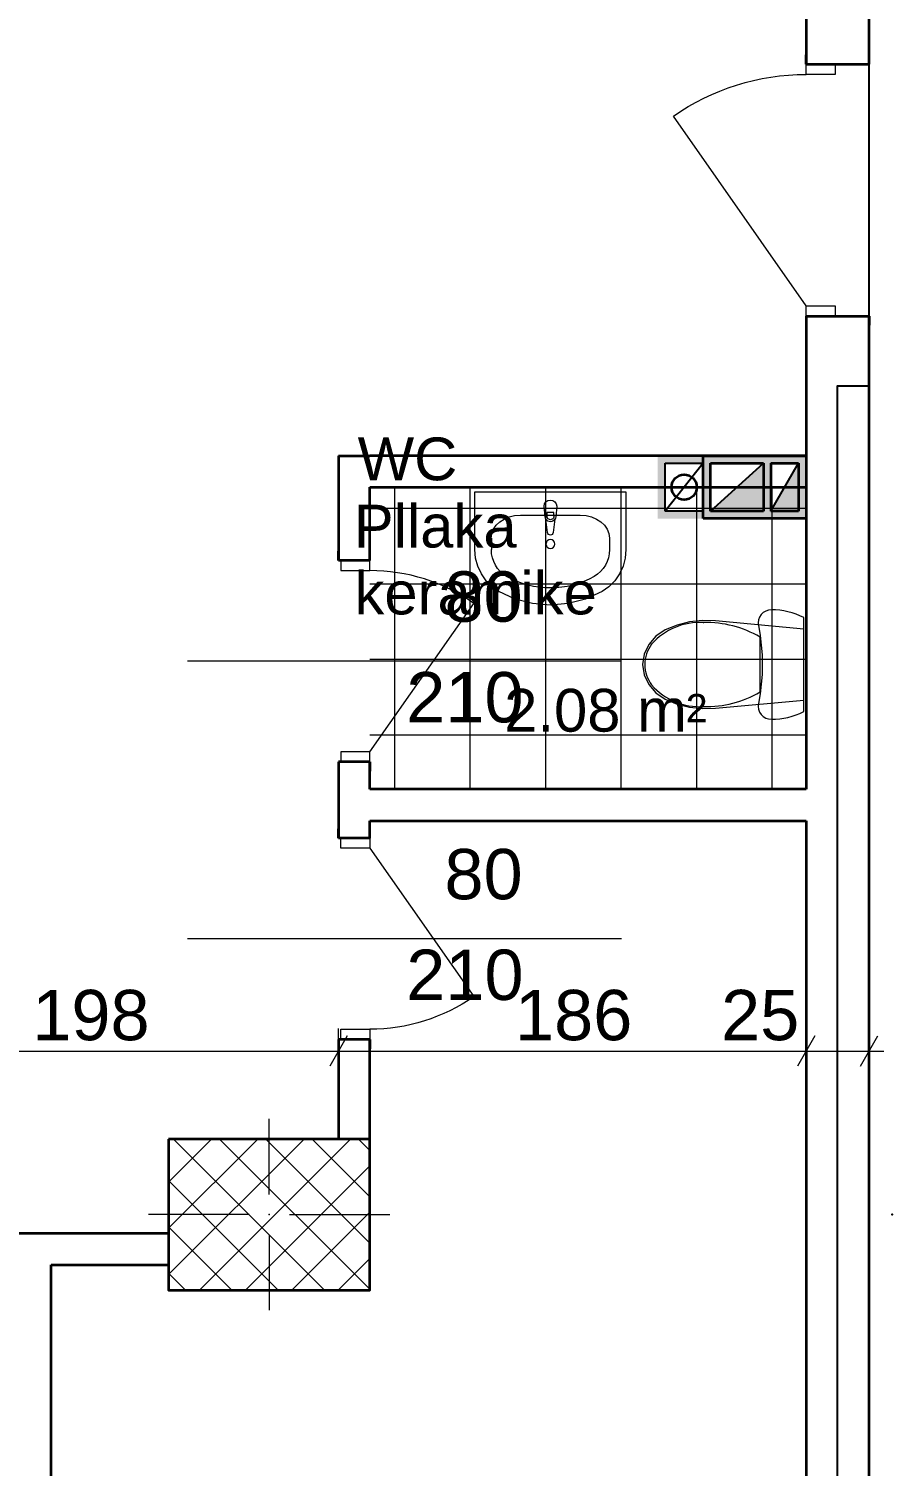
# Model space of a CAD drawing. Header units: centimetres. Extents: x 765 to 25620, y 224160 to 230516.
# Drawn here: x 7225 to 7568, y 228610 to 229181 of the extents above; entities that cross this region are included whole.
import ezdxf
from ezdxf.enums import TextEntityAlignment as Align

# ---------------------------------------------------------------- set-up
doc = ezdxf.new("R2010")
doc.units = ezdxf.units.CM
doc.header["$MEASUREMENT"] = 0
doc.linetypes.add('Small Dashed', pattern=[282.222222, 141.111111, -141.111111])
for name, color, linetype, lineweight, true_color in [('0_Pen_No__1#1_Pen_No__8', 7, 'Continuous', 35, 0xa80f02), ('0_Pen_No__8', 7, 'Continuous', 35, 0xa80f02), ('2D Drafting - General_Pen_No__8', 7, 'Continuous', 35, 0xa80f02), ('A-COLS_Pen_No__97#1_Pen_No__81', 7, 'Continuous', 20, 0x6a6a6a), ('Annotation - Text_Pen_No__8', 7, 'Continuous', 35, 0xa80f02), ('ARCHICAD Doors_Pen_No__23', 7, 'Continuous', 20, 0xff6600), ('ARCHICAD Doors_Pen_No__3', 7, 'Continuous', 18, 0xff6600), ('Interior - Furniture _Pen_No__81', 7, 'Continuous', 20, 0x6a6a6a), ('Structural - Shear_Pen_No__58', 7, 'Continuous', 25, 0xdf0000)]:
    doc.layers.add(name, color=color, linetype=linetype, lineweight=lineweight, true_color=true_color)
for name, color, linetype, lineweight in [('0_Pen_No__101', 252, 'Continuous', 13), ('ARCHICAD Door Markers_Pen_No__1', 7, 'Continuous', 13), ('ARCHICAD Door Markers_Pen_No__7', 7, 'Continuous', 35), ('ARCHICAD Doors_Pen_No__27', 7, 'Continuous', 35), ('Structural - Bearing_Pen_No__20', 1, 'Continuous', 0), ('Structural - Bearing_Pen_No__21', 7, 'Continuous', 35), ('Structural - Bearing_Pen_No__27', 7, 'Continuous', 35)]:
    doc.layers.add(name, color=color, linetype=linetype, lineweight=lineweight)
for name, color, linetype in [('ARCHICAD Door Markers', 7, 'Continuous'), ('ARCHICAD Doors', 7, 'Continuous'), ('Dimensioning - General', 7, 'Continuous'), ('Structural - Bearing', 7, 'Continuous')]:
    doc.layers.add(name, color=color, linetype=linetype)
doc.styles.add('GENERATED_STYLE_1', font='arial.ttf')

# ---------------------------------------------------------------- blocks, each defined once
blk = doc.blocks.new('Door 22')
at = {"layer": 'ARCHICAD Doors_Pen_No__23', "color": 30, "linetype": 'Continuous', "lineweight": 20, "true_color": 0xff6600}
for p, q in [((-360, 0), (-400, 0)), ((-400, 0), (-400, -115)), ((-360, -115), (-360, 0)), ((400, 0), (360, 0)), ((360, 0), (360, -115)), ((400, -115), (400, 0)), ((-400, -115), (-360, -115)), ((360, -115), (400, -115))]:
    blk.add_line(p, q, dxfattribs=at)
at = {"layer": 'ARCHICAD Doors_Pen_No__27', "color": 7, "linetype": 'Continuous', "lineweight": 35}
for p, q in [((-400, 0), (-437, 0)), ((-400, 0), (-437, 0)), ((-400, 0), (-400, -115)), ((-400, 0), (-400, -115)), ((400, 0), (400, -115)), ((400, 0), (400, -115)), ((400, 0), (437, 0)), ((400, 0), (437, 0)), ((-400, -125), (-437, -125)), ((-400, -125), (-437, -125)), ((-400, -115), (-400, -125)), ((-400, -115), (-400, -125)), ((400, -115), (400, -125)), ((400, -115), (400, -125)), ((400, -125), (437, -125)), ((400, -125), (437, -125))]:
    blk.add_line(p, q, dxfattribs=at)
at = {"layer": 'ARCHICAD Doors_Pen_No__3', "color": 30, "linetype": 'Continuous', "lineweight": 18, "true_color": 0xff6600}
blk.add_line((360, 0), (-229.8, 413), dxfattribs=at)
blk.add_arc((360, 0), 720, 145, 180, dxfattribs=at)
blk = doc.blocks.new('D Marker 22_2')
at = {"layer": 'ARCHICAD Door Markers_Pen_No__1', "color": 7, "linetype": 'Continuous', "lineweight": 13}
blk.add_line((0, 1000), (0, -725), dxfattribs=at)
at = {"layer": 'ARCHICAD Door Markers_Pen_No__7', "color": 7, "lineweight": 35, "style": 'GENERATED_STYLE_1'}
for tag, p in [('AC_MarkerText_3', (-368.6, 665.3)), ('AC_MarkerText_2', (31.4, 665.3))]:
    blk.add_attdef(tag, text='', height=200, rotation=270, dxfattribs=at).set_placement(p, align=Align.BOTTOM_LEFT)
blk = doc.blocks.new('Door 22_3')
at = {"layer": 'ARCHICAD Doors_Pen_No__23', "color": 30, "linetype": 'Continuous', "lineweight": 20, "true_color": 0xff6600}
for p, q in [((-460, 0), (-500, 0)), ((-500, 0), (-500, -115)), ((-460, -115), (-460, 0)), ((500, 0), (460, 0)), ((460, 0), (460, -115)), ((500, -115), (500, 0)), ((-500, -115), (-460, -115)), ((460, -115), (500, -115))]:
    blk.add_line(p, q, dxfattribs=at)
at = {"layer": 'ARCHICAD Doors_Pen_No__27', "color": 7, "linetype": 'Continuous', "lineweight": 35}
for p, q in [((-500, 0), (-537, 0)), ((-500, 0), (-537, 0)), ((-500, 0), (-500, -115)), ((-500, 0), (-500, -115)), ((500, 0), (500, -115)), ((500, 0), (500, -115)), ((500, 0), (537, 0)), ((500, 0), (537, 0)), ((-500, -115), (-500, -250)), ((-500, -115), (-500, -250)), ((500, -115), (500, -250)), ((500, -115), (500, -250)), ((-500, -250), (-537, -250)), ((-500, -250), (-537, -250)), ((500, -250), (537, -250)), ((500, -250), (537, -250))]:
    blk.add_line(p, q, dxfattribs=at)
at = {"layer": 'ARCHICAD Doors_Pen_No__3', "color": 30, "linetype": 'Continuous', "lineweight": 18, "true_color": 0xff6600}
blk.add_line((460, 0), (-293.6, 527.7), dxfattribs=at)
blk.add_arc((460, 0), 920, 145, 180, dxfattribs=at)

msp = doc.modelspace()

# ---------------------------------------------------------------- hatches: boundary and pattern name
at = {"layer": 'A-COLS_Pen_No__97#1_Pen_No__81', "linetype": 'Continuous', "lineweight": 20, "true_color": 0x6a6a6a}
h = msp.add_hatch(color=251, dxfattribs=at)
h.paths.add_polyline_path([(7496.2, 229011.81), (7496.2, 228986.81), (7475.2, 228986.81), (7475.2, 229011.81)])
h.paths.add_polyline_path([(7493.2, 229008.81), (7478.2, 229008.81), (7478.2, 228989.81), (7493.2, 228989.81)], flags=0)
h = msp.add_hatch(color=251, dxfattribs=at)
h.paths.add_polyline_path([(7534.2, 229011.81), (7493.2, 229011.81), (7493.2, 228986.81), (7534.2, 228986.81)])
h.paths.add_polyline_path([(7520.2, 229008.81), (7531.2, 229008.81), (7531.2, 228989.81), (7520.2, 228989.81)], flags=0)
h.paths.add_polyline_path([(7517.2, 229008.81), (7517.2, 228989.81), (7496.2, 228989.81), (7496.2, 229008.81)], flags=0)
for points in [[(7517.2, 229008.81), (7517.2, 228989.81), (7496.2, 228989.81)], [(7520.2, 228989.81), (7531.2, 228989.81), (7531.2, 229008.81)]]:
    msp.add_hatch(color=251, dxfattribs=at).paths.add_polyline_path(points)
at = {"layer": 'Structural - Bearing', "linetype": 'Continuous', "lineweight": 0, "true_color": 0x000000}
h = msp.add_hatch(dxfattribs=at)
h.set_pattern_fill('CONCRETE_BLOCK', color=18, scale=0.1, style=0, pattern_type=2)
h.set_pattern_definition([(45, (6830.686, 207240.939), (-9.192388, 9.192388), []), (135, (6830.686, 207240.939), (9.192388, 9.192388), [])])
h.paths.add_polyline_path([(7280.81, 228740.34), (7280.81, 228680.34), (7360.81, 228680.34), (7360.81, 228740.34)])

# ---------------------------------------------------------------- linework, layer by layer
at = {"color": 0}
for p, q in [((7478.2, 228989.81), (7478.2, 229008.81)), ((7478.2, 229008.81), (7493.2, 229008.81)), ((7493.2, 229008.81), (7478.2, 228989.81)), ((7478.2, 228989.81), (7478.2, 229008.81)), ((7478.2, 229008.81), (7493.2, 229008.81)), ((7493.2, 229008.81), (7493.2, 228989.81)), ((7517.2, 229008.81), (7496.2, 229008.81)), ((7496.2, 229008.81), (7496.2, 228989.81)), ((7496.2, 228989.81), (7517.2, 229008.81)), ((7531.2, 229008.81), (7520.2, 229008.81)), ((7520.2, 229008.81), (7520.2, 228989.81)), ((7520.2, 228989.81), (7531.2, 229008.81)), ((7493.2, 228989.81), (7478.2, 228989.81))]:
    msp.add_line(p, q, dxfattribs=at)
msp.add_lwpolyline([(7360.81, 229991.7), (6610.33, 229991.7), (6610.33, 228110.03), (7360.81, 228110.03), (7360.81, 228270.03), (7534.2, 228270.03), (7546.7, 228270.03), (7546.7, 229039.56), (7559.2, 229039.56), (7559.2, 229216.81), (7360.81, 229216.81), (7360.81, 229991.7)], dxfattribs=at)
at = {"layer": '0_Pen_No__1#1_Pen_No__8', "color": 14, "linetype": 'Continuous', "lineweight": 35, "true_color": 0xa80f02}
for p, q in [((7493.2, 228986.81), (7493.2, 229011.81)), ((7493.2, 229011.81), (7534.2, 229011.81)), ((7534.2, 229011.81), (7534.2, 228986.81)), ((7496.2, 228989.81), (7496.2, 229008.81)), ((7496.2, 229008.81), (7517.2, 229008.81)), ((7517.2, 229008.81), (7517.2, 228989.81)), ((7520.2, 229008.81), (7520.2, 228989.81)), ((7520.2, 229008.81), (7531.2, 229008.81)), ((7531.2, 229008.81), (7531.2, 228989.81)), ((7534.2, 228986.81), (7493.2, 228986.81)), ((7517.2, 228989.81), (7496.2, 228989.81)), ((7531.2, 228989.81), (7520.2, 228989.81))]:
    msp.add_line(p, q, dxfattribs=at)
at = {"layer": '0_Pen_No__101', "color": 252, "linetype": 'Continuous', "lineweight": 13}
for p, q in [((7370.69, 228879.31), (7370.69, 228999.31)), ((7400.69, 228879.31), (7400.69, 228999.31)), ((7430.69, 228879.31), (7430.69, 228999.31)), ((7460.69, 228879.31), (7460.69, 228999.31)), ((7490.69, 228879.31), (7490.69, 228999.31)), ((7520.69, 228879.31), (7520.69, 228999.31)), ((7360.81, 228990.94), (7534.2, 228990.94)), ((7360.81, 228960.94), (7534.2, 228960.94)), ((7360.81, 228930.94), (7534.2, 228930.94)), ((7360.81, 228900.94), (7534.2, 228900.94))]:
    msp.add_line(p, q, dxfattribs=at)
at = {"layer": '2D Drafting - General_Pen_No__8', "color": 14, "linetype": 'Continuous', "lineweight": 35, "true_color": 0xa80f02}
msp.add_circle((7485.7, 228999.31), 5, dxfattribs=at)
at = {"layer": 'Dimensioning - General', "color": 7, "linetype": 'Continuous', "lineweight": 13}
for p, q in [((7351.77, 228781.31), (7344.84, 228769.31)), ((7351.77, 228781.31), (7344.84, 228769.31)), ((7348.31, 228766.31), (7348.31, 228784.31)), ((7348.31, 228766.31), (7348.31, 228784.31)), ((7537.67, 228781.31), (7530.74, 228769.31)), ((7537.67, 228781.31), (7530.74, 228769.31)), ((7534.2, 228766.31), (7534.2, 228784.31)), ((7534.2, 228766.31), (7534.2, 228784.31)), ((7555.74, 228769.31), (7562.67, 228781.31)), ((7559.2, 228766.31), (7559.2, 228784.31)), ((7150.57, 228775.31), (7348.31, 228775.31)), ((7348.31, 228775.31), (7534.2, 228775.31)), ((7534.2, 228775.31), (7559.2, 228775.31)), ((7559.2, 228775.31), (7565.07, 228775.31))]:
    msp.add_line(p, q, dxfattribs=at)
at = {"layer": 'Interior - Furniture _Pen_No__81', "color": 251, "linetype": 'Continuous', "lineweight": 20, "true_color": 0x6a6a6a}
for p, q in [((7402.56, 228974.53), (7402.56, 228997.44)), ((7402.56, 228997.44), (7462.56, 228997.44)), ((7462.56, 228997.44), (7462.56, 228974.53)), ((7420.68, 228988.2), (7444.45, 228988.2)), ((7430.46, 228987.51), (7430.06, 228991.7)), ((7431.45, 228981.26), (7430.79, 228986.56)), ((7431.2, 228989.21), (7431.2, 228987.73)), ((7433.92, 228989.21), (7431.2, 228989.21)), ((7434.34, 228986.56), (7433.67, 228981.26)), ((7433.92, 228987.73), (7433.92, 228989.21)), ((7435.06, 228991.7), (7434.66, 228987.51)), ((7409.09, 228979.11), (7409.09, 228974.53)), ((7456.04, 228979.11), (7456.04, 228974.53)), ((7402.85, 228971.15), (7402.56, 228974.53)), ((7403.71, 228967.89), (7402.85, 228971.15)), ((7462.27, 228971.15), (7461.42, 228967.89)), ((7462.56, 228974.53), (7462.27, 228971.15)), ((7405.11, 228964.84), (7403.71, 228967.89)), ((7407.01, 228962.09), (7405.11, 228964.84)), ((7460.01, 228964.84), (7458.12, 228962.09)), ((7461.42, 228967.89), (7460.01, 228964.84)), ((7409.35, 228959.75), (7407.01, 228962.09)), ((7412.05, 228957.88), (7409.35, 228959.75)), ((7418.57, 228954.88), (7412.05, 228957.88)), ((7453.08, 228957.88), (7446.56, 228954.88)), ((7455.78, 228959.75), (7453.08, 228957.88)), ((7458.12, 228962.09), (7455.78, 228959.75)), ((7425.47, 228953.05), (7418.57, 228954.88)), ((7432.56, 228952.44), (7425.47, 228953.05)), ((7439.66, 228953.05), (7432.56, 228952.44)), ((7446.56, 228954.88), (7439.66, 228953.05)), ((7515.27, 228946.59), (7515.11, 228945.44)), ((7515.67, 228947.68), (7515.27, 228946.59)), ((7516.3, 228948.66), (7515.67, 228947.68)), ((7517.13, 228949.47), (7516.3, 228948.66)), ((7518.12, 228950.08), (7517.13, 228949.47)), ((7519.21, 228950.46), (7518.12, 228950.08)), ((7520.37, 228950.59), (7519.21, 228950.46)), ((7522.03, 228950.54), (7520.37, 228950.59)), ((7523.69, 228950.39), (7522.03, 228950.54)), ((7525.34, 228950.15), (7523.69, 228950.39)), ((7526.97, 228949.81), (7525.34, 228950.15)), ((7528.58, 228949.37), (7526.97, 228949.81)), ((7530.16, 228948.84), (7528.58, 228949.37)), ((7531.71, 228948.22), (7530.16, 228948.84)), ((7533.21, 228947.51), (7531.71, 228948.22)), ((7533.21, 228910.16), (7533.21, 228947.51)), ((7478.2, 228942.64), (7474.48, 228940.08)), ((7482.9, 228944.54), (7478.2, 228942.64)), ((7487.87, 228945.78), (7482.9, 228944.54)), ((7493.01, 228946.33), (7487.87, 228945.78)), ((7498.18, 228946.17), (7493.01, 228946.33)), ((7533.21, 228942.93), (7498.18, 228946.17)), ((7515.11, 228945.44), (7515.22, 228944.29)), ((7515.22, 228944.29), (7515.9, 228940.46)), ((7533.21, 228914.74), (7533.21, 228942.93)), ((7471.63, 228936.77), (7469.84, 228932.94)), ((7474.48, 228940.08), (7471.63, 228936.77)), ((7515.9, 228940.46), (7516.38, 228936.6)), ((7515.91, 228928.84), (7515.91, 228939.73)), ((7516.38, 228936.6), (7516.67, 228932.72)), ((7469.84, 228932.94), (7469.21, 228928.84)), ((7516.67, 228932.72), (7516.77, 228928.84)), ((7469.21, 228928.84), (7469.84, 228924.73)), ((7469.84, 228924.73), (7471.63, 228920.9)), ((7470.08, 228928.84), (7470.08, 228928.84)), ((7515.91, 228917.94), (7515.91, 228928.84)), ((7516.67, 228924.95), (7516.38, 228921.07)), ((7516.77, 228928.84), (7516.67, 228924.95)), ((7471.63, 228920.9), (7474.48, 228917.6)), ((7472.76, 228920.73), (7472.76, 228920.73)), ((7516.38, 228921.07), (7515.9, 228917.21)), ((7474.48, 228917.6), (7478.2, 228915.04)), ((7478.2, 228915.04), (7482.9, 228913.13)), ((7482.9, 228913.13), (7487.87, 228911.89)), ((7498.18, 228911.5), (7533.21, 228914.74)), ((7515.22, 228913.39), (7515.11, 228912.23)), ((7515.11, 228912.23), (7515.27, 228911.08)), ((7515.9, 228917.21), (7515.22, 228913.39)), ((7487.87, 228911.89), (7493.01, 228911.34)), ((7493.01, 228911.34), (7498.18, 228911.5)), ((7515.27, 228911.08), (7515.67, 228909.99)), ((7515.67, 228909.99), (7516.3, 228909.02)), ((7516.3, 228909.02), (7517.13, 228908.2)), ((7517.13, 228908.2), (7518.12, 228907.59)), ((7518.12, 228907.59), (7519.21, 228907.21)), ((7519.21, 228907.21), (7520.37, 228907.09)), ((7520.37, 228907.09), (7522.03, 228907.13)), ((7522.03, 228907.13), (7523.69, 228907.28)), ((7523.69, 228907.28), (7525.34, 228907.53)), ((7525.34, 228907.53), (7526.97, 228907.87)), ((7526.97, 228907.87), (7528.58, 228908.3)), ((7528.58, 228908.3), (7530.16, 228908.83)), ((7530.16, 228908.83), (7531.71, 228909.45)), ((7531.71, 228909.45), (7533.21, 228910.16))]:
    msp.add_line(p, q, dxfattribs=at)
at = {"layer": 'Interior - Furniture _Pen_No__81', "color": 251, "linetype": 'Continuous', "lineweight": 20, "true_color": 0x6a6a6a, "extrusion": (0, 0, -1)}
for centre, major_axis, ratio, start_param, end_param in [((7432.56, 228991.7), (1.77, 1.77), 1, 3.926991, 7.068583), ((7420.69, 228979.11), (-11.61, 0), 0.783646, 0, 1.570796), ((7432.56, 228987.7), (1.49, 1.49), 1, 3.355029, 3.836764), ((7432.56, 228987.7), (-1.49, 1.49), 1, 2.928157, 4.925825), ((7432.56, 228987.73), (-0.962, 0.962), 1, 2.356194, 5.497787), ((7432.56, 228987.7), (-1.49, 1.49), 1, 2.446421, 2.928157), ((7444.43, 228979.11), (11.61, 0), 0.783646, -1.570796, 0), ((7432.56, 228981.4), (0.791, 0.791), 1, 0.909996, 3.802393), ((7432.56, 228976.72), (-1.24, 1.24), 1, 5.497787, 11.780972), ((7420.68, 228974.53), (0, 12.12), 0.956522, 3.638567, 4.712389), ((7444.45, 228974.53), (0, 12.12), 0.956522, 1.570796, 2.644618), ((7432.56, 228997.44), (0, 38.18), 0.956522, 2.644618, 3.638567)]:
    msp.add_ellipse(centre, major_axis=major_axis, ratio=ratio, start_param=start_param, end_param=end_param, dxfattribs=at)
at = {"layer": 'Interior - Furniture _Pen_No__81', "color": 251, "linetype": 'Continuous', "lineweight": 20, "true_color": 0x6a6a6a}
for centre, major_axis, start_param, end_param in [((7491.98, 228919.89), (-25.71, 0), 4.656658, 5.557246), ((7494.42, 228903.03), (-42.55, 0), 4.182984, 4.736005), ((7483.94, 228928.75), (13.86, 0), 2.509088, 3.135732), ((7483.94, 228928.92), (-13.86, 0), 0.005861, 0.632505), ((7491.98, 228937.78), (-25.71, 0), 0.725939, 1.626528), ((7494.42, 228954.65), (42.55, 0), 4.688773, 5.241794)]:
    msp.add_ellipse(centre, major_axis=major_axis, ratio=0.999377, start_param=start_param, end_param=end_param, dxfattribs=at)
for p in [(7493.42, 228945.54), (7472.76, 228936.94), (7515.91, 228917.94), (7493.42, 228912.13)]:
    msp.add_point(p, dxfattribs=at)
at = {"layer": 'Structural - Bearing_Pen_No__20', "color": 1, "linetype": 'Continuous', "lineweight": 0}
for p, q in [((7320.81, 228718.34), (7320.81, 228748.34)), ((7312.81, 228710.34), (7272.81, 228710.34)), ((7328.81, 228710.34), (7368.81, 228710.34)), ((7320.81, 228702.34), (7320.81, 228672.34))]:
    msp.add_line(p, q, dxfattribs=at)
msp.add_point((7320.81, 228710.34), dxfattribs=at)
at = {"layer": 'Structural - Bearing_Pen_No__21', "color": 7, "linetype": 'Continuous', "lineweight": 35, "flags": 128}
msp.add_lwpolyline([(7280.81, 228740.34), (7280.81, 228680.34), (7360.81, 228680.34), (7360.81, 228740.34)], close=True, dxfattribs=at)
at = {"layer": 'Structural - Bearing_Pen_No__27', "color": 7, "linetype": 'Continuous', "lineweight": 35}
for p, q in [((7534.2, 229167.31), (7534.2, 229171.01)), ((7559.2, 229167.31), (7559.2, 229171.01)), ((7534.2, 229167.31), (7545.7, 229167.31)), ((7545.7, 229167.31), (7559.2, 229167.31)), ((7534.2, 229067.31), (7534.2, 229063.61)), ((7534.2, 229067.31), (7545.7, 229067.31)), ((7545.7, 229067.31), (7559.2, 229067.31)), ((7559.2, 229067.31), (7559.2, 229063.61)), ((7348.31, 228970.18), (7348.31, 228973.88)), ((7349.31, 228970.18), (7348.31, 228970.18)), ((7360.81, 228970.18), (7349.31, 228970.18)), ((7360.81, 228970.18), (7360.81, 228973.88)), ((7348.31, 228890.18), (7348.31, 228886.48)), ((7349.31, 228890.18), (7348.31, 228890.18)), ((7360.81, 228890.18), (7349.31, 228890.18)), ((7360.81, 228890.18), (7360.81, 228886.48)), ((7348.31, 228859.92), (7348.31, 228863.62)), ((7360.81, 228859.92), (7360.81, 228863.62)), ((7349.31, 228859.92), (7348.31, 228859.92)), ((7360.81, 228859.92), (7349.31, 228859.92)), ((7348.31, 228779.92), (7348.31, 228776.22)), ((7349.31, 228779.92), (7348.31, 228779.92)), ((7360.81, 228779.92), (7349.31, 228779.92)), ((7360.81, 228779.92), (7360.81, 228776.22))]:
    msp.add_line(p, q, dxfattribs=at)
at = {"layer": 'Structural - Bearing_Pen_No__27', "color": 7, "linetype": 'Continuous', "lineweight": 35, "flags": 128}
for points in [[(7559.2, 229167.31), (7559.2, 229216.81)], [(7534.2, 229191.81), (7534.2, 229167.31)], [(7534.2, 229067.31), (7534.2, 229011.81)], [(7559.2, 229011.81), (7559.2, 229067.31)], [(7348.31, 229011.81), (7348.31, 228970.18)], [(7348.31, 229011.81), (7360.81, 229011.81)], [(7534.2, 229011.81), (7360.81, 229011.81)], [(7559.2, 228191.63), (7559.2, 229011.81)], [(7360.81, 228970.18), (7360.81, 228999.31)], [(7360.81, 228999.31), (7534.2, 228999.31)], [(7534.2, 228999.31), (7534.2, 228962.53)], [(7534.2, 228962.53), (7534.2, 228950.03)], [(7534.2, 228950.03), (7534.2, 228879.31)], [(7348.31, 228890.18), (7348.31, 228859.92)], [(7360.81, 228879.31), (7360.81, 228890.18)], [(7534.2, 228879.31), (7360.81, 228879.31)], [(7360.81, 228859.92), (7360.81, 228866.81)], [(7360.81, 228866.81), (7534.2, 228866.81)], [(7534.2, 228866.81), (7534.2, 228295.03)], [(7348.31, 228779.92), (7348.31, 228740.34)], [(7360.81, 228740.34), (7360.81, 228779.92)], [(7280.81, 228702.84), (7212.65, 228702.84)], [(7234.2, 228295.03), (7234.2, 228690.34)], [(7234.2, 228690.34), (7280.81, 228690.34)]]:
    msp.add_lwpolyline(points, dxfattribs=at)
at = {"layer": 'Structural - Shear_Pen_No__58', "color": 12, "linetype": 'Small Dashed', "lineweight": 25, "true_color": 0xdf0000}
msp.add_point((7568.41, 228710.34), dxfattribs=at)
msp.add_point((7568.41, 228710.34), dxfattribs=at)

# ---------------------------------------------------------------- block references
at = {"layer": 'ARCHICAD Door Markers', "color": 7, "lineweight": 13}
ref = msp.add_blockref('D Marker 22_2', (7360.81, 228930.18), dxfattribs=dict(at, xscale=0.1, yscale=0.1, zscale=0.1, rotation=270))
ref.add_attrib('AC_MarkerText_2', '80', dxfattribs={"layer": 'ARCHICAD Door Markers_Pen_No__7', "color": 7, "lineweight": 35, "height": 20, "style": 'GENERATED_STYLE_1'}).set_placement((7390.45, 228939.86), align=Align.BOTTOM_LEFT)
ref.add_attrib('AC_MarkerText_3', '210', dxfattribs={"layer": 'ARCHICAD Door Markers_Pen_No__7', "color": 7, "lineweight": 35, "height": 20, "style": 'GENERATED_STYLE_1'}).set_placement((7375.28, 228899.86), align=Align.BOTTOM_LEFT)
ref = msp.add_blockref('D Marker 22_2', (7360.81, 228819.92), dxfattribs=dict(at, xscale=0.1, yscale=0.1, zscale=0.1, rotation=270))
ref.add_attrib('AC_MarkerText_2', '80', dxfattribs={"layer": 'ARCHICAD Door Markers_Pen_No__7', "color": 7, "lineweight": 35, "height": 20, "style": 'GENERATED_STYLE_1'}).set_placement((7390.45, 228829.59), align=Align.BOTTOM_LEFT)
ref.add_attrib('AC_MarkerText_3', '210', dxfattribs={"layer": 'ARCHICAD Door Markers_Pen_No__7', "color": 7, "lineweight": 35, "height": 20, "style": 'GENERATED_STYLE_1'}).set_placement((7375.28, 228789.59), align=Align.BOTTOM_LEFT)
at = {"layer": 'ARCHICAD Doors', "color": 7, "linetype": 'Continuous', "lineweight": 13, "yscale": 0.1, "zscale": 100}
for name, p, xscale, rotation in [('Door 22_3', (7534.2, 229117.31), -0.1, 90), ('Door 22', (7360.81, 228930.18), 0.1, 270), ('Door 22', (7360.81, 228819.92), -0.1, 270)]:
    msp.add_blockref(name, p, dxfattribs=dict(at, xscale=xscale, rotation=rotation))

# ---------------------------------------------------------------- texts
at = {"layer": '0_Pen_No__8', "color": 14, "true_color": 0xa80f02, "style": 'GENERATED_STYLE_1'}
for s, height, p in [('2.08 m', 17, (7414.19, 228902.19)), ('2', 11.22, (7486.33, 228905.94))]:
    msp.add_text(s, height=height, dxfattribs=at).set_placement(p)
at = {"layer": 'Annotation - Text_Pen_No__8', "color": 14, "true_color": 0xa80f02, "style": 'GENERATED_STYLE_1'}
for s, p in [('WC', (7355.98, 229002.05)), ('Pllaka', (7354.44, 228975.34)), ('keramike', (7354.7, 228948.77))]:
    msp.add_text(s, height=17, dxfattribs=at).set_placement(p)
at = {"layer": 'Dimensioning - General', "color": 7, "lineweight": 13, "char_height": 20, "attachment_point": 7, "style": 'GENERATED_STYLE_1'}
for s, insert in [('\\A1;198', (7226.67, 228779.31)), ('\\A1;186', (7418.49, 228779.31)), ('\\A1;25', (7500.38, 228779.31))]:
    msp.add_mtext(s, dxfattribs=dict(at, insert=insert))

doc.saveas('drawing.dxf')
